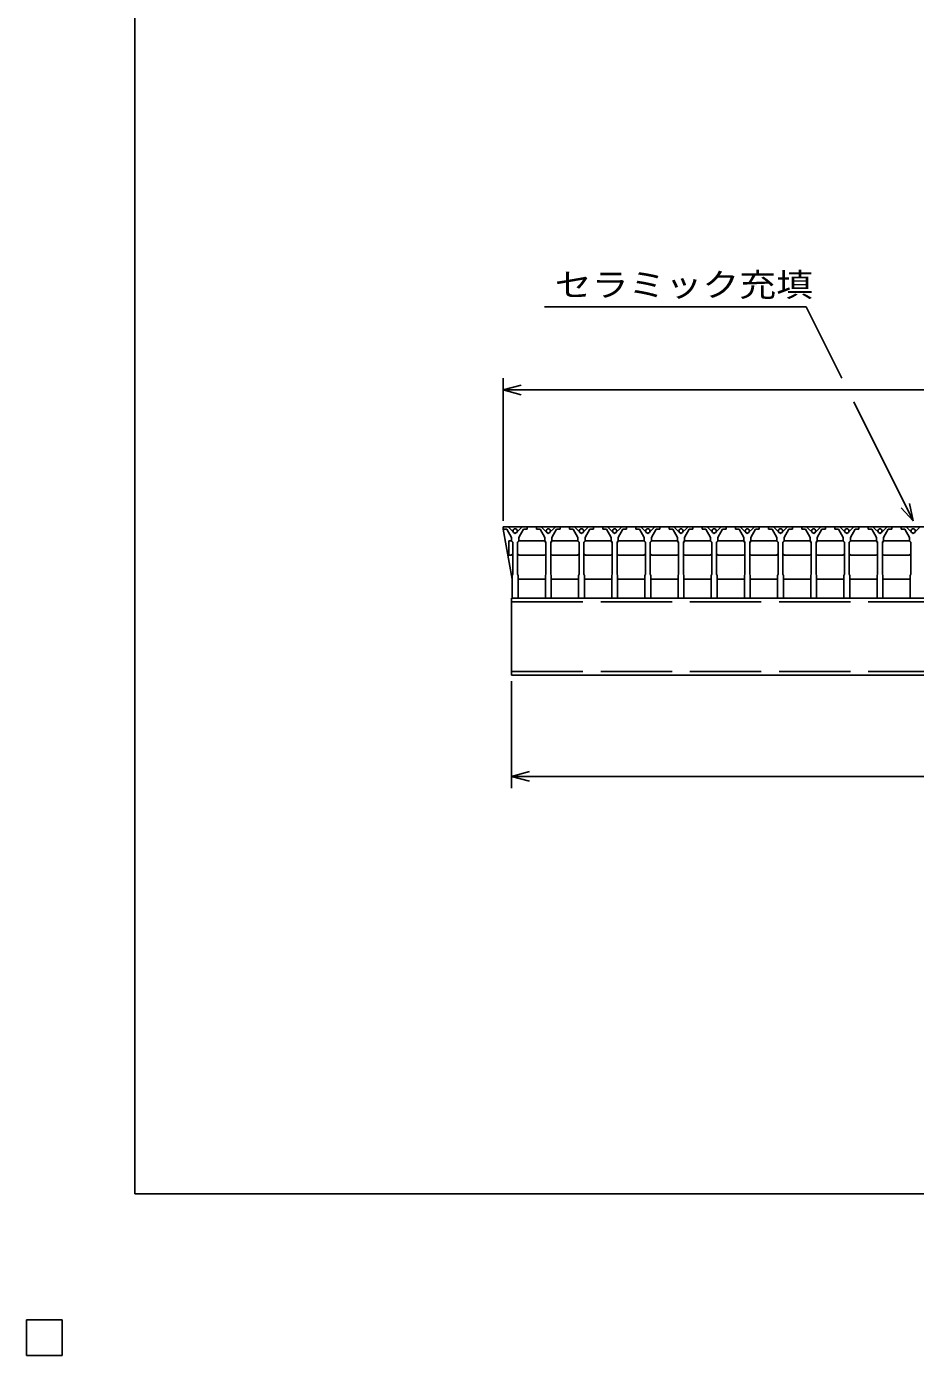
# Model space of a CAD drawing. Units: millimetres, scale not verified. Extents: x -1820 to 1731, y -1282 to 1054.
# Drawn here: x -1820 to -1072, y -1282 to -165 of the extents above; entities that cross this region are included whole.
import ezdxf
from ezdxf.enums import TextEntityAlignment as Align

# ---------------------------------------------------------------- set-up
doc = ezdxf.new("R2010")
doc.units = ezdxf.units.MM
doc.header["$LTSCALE"] = 10
doc.linetypes.add('DASHED', pattern=[7.5, 6, -1.5])
for name, color, linetype, lineweight in [('0_2', 150, 'Continuous', 25), ('16', 3, 'Continuous', 25), ('22', 2, 'Continuous', 25)]:
    doc.layers.add(name, color=color, linetype=linetype, lineweight=lineweight)
doc.styles.add('ベクトル', font='')
doc.styles.get('ベクトル').set_extended_font_data('ベクトル')

msp = doc.modelspace()

# ---------------------------------------------------------------- linework, layer by layer
at = {"layer": '0_2'}
for p, q in [((-1729, -1146.5), (-1729, 1053.5)), ((1731, -1146.5), (-1729, -1146.5)), ((-1790, -1252.5), (-1820, -1252.5)), ((-1820, -1252.5), (-1820, -1282.5)), ((-1790, -1252.5), (-1820, -1252.5)), ((-1820, -1252.5), (-1820, -1282.5)), ((-1790, -1252.5), (-1820, -1252.5)), ((-1820, -1252.5), (-1820, -1282.5)), ((-1790, -1252.5), (-1820, -1252.5)), ((-1820, -1252.5), (-1820, -1282.5)), ((-1790, -1252.5), (-1820, -1252.5)), ((-1820, -1252.5), (-1820, -1282.5)), ((-1790, -1282.5), (-1790, -1252.5)), ((-1790, -1282.5), (-1790, -1252.5)), ((-1790, -1282.5), (-1790, -1252.5)), ((-1790, -1282.5), (-1790, -1252.5)), ((-1790, -1282.5), (-1790, -1252.5)), ((-1820, -1282.5), (-1790, -1282.5)), ((-1820, -1282.5), (-1790, -1282.5)), ((-1820, -1282.5), (-1790, -1282.5)), ((-1820, -1282.5), (-1790, -1282.5)), ((-1820, -1282.5), (-1790, -1282.5))]:
    msp.add_line(p, q, dxfattribs=at)
at = {"layer": '16'}
for p, q in [((-1419, -585.5), (-1419, -587.5)), ((-1415, -585.5), (-1419, -585.5)), ((-1419, -585.5), (-423, -585.5)), ((-1419, -585.5), (-1419, -587.5)), ((-1419, -587.5), (-1416, -587.5)), ((-1419, -587.5), (-1411.5, -629.5)), ((-1416, -587.5), (-1412, -594.5)), ((-1409, -591.5), (-1415, -585.5)), ((-1403, -585.5), (-1409, -591.5)), ((-1406, -594.5), (-1402, -587.5)), ((-1399, -585.5), (-1403, -585.5)), ((-1402, -587.5), (-1399, -587.5)), ((-1399, -587.5), (-1399, -585.5)), ((-1391.1, -585.5), (-1391.1, -587.5)), ((-1387.1, -585.5), (-1391.1, -585.5)), ((-1391.1, -587.5), (-1388.1, -587.5)), ((-1388.1, -587.5), (-1384.1, -594.5)), ((-1381.1, -591.5), (-1387.1, -585.5)), ((-1375.1, -585.5), (-1381.1, -591.5)), ((-1378.1, -594.5), (-1374.1, -587.5)), ((-1371.1, -585.5), (-1375.1, -585.5)), ((-1374.1, -587.5), (-1371.1, -587.5)), ((-1371.1, -587.5), (-1371.1, -585.5)), ((-1363.2, -585.5), (-1363.2, -587.5)), ((-1359.2, -585.5), (-1363.2, -585.5)), ((-1363.2, -587.5), (-1360.2, -587.5)), ((-1360.2, -587.5), (-1356.2, -594.5)), ((-1353.2, -591.5), (-1359.2, -585.5)), ((-1347.2, -585.5), (-1353.2, -591.5)), ((-1350.2, -594.5), (-1346.2, -587.5)), ((-1343.2, -585.5), (-1347.2, -585.5)), ((-1346.2, -587.5), (-1343.2, -587.5)), ((-1343.2, -587.5), (-1343.2, -585.5)), ((-1335.3, -585.5), (-1335.3, -587.5)), ((-1331.3, -585.5), (-1335.3, -585.5)), ((-1335.3, -587.5), (-1332.3, -587.5)), ((-1332.3, -587.5), (-1328.3, -594.5)), ((-1325.3, -591.5), (-1331.3, -585.5)), ((-1319.3, -585.5), (-1325.3, -591.5)), ((-1322.3, -594.5), (-1318.3, -587.5)), ((-1315.3, -585.5), (-1319.3, -585.5)), ((-1318.3, -587.5), (-1315.3, -587.5)), ((-1315.3, -587.5), (-1315.3, -585.5)), ((-1307.4, -585.5), (-1307.4, -587.5)), ((-1303.4, -585.5), (-1307.4, -585.5)), ((-1307.4, -587.5), (-1304.4, -587.5)), ((-1304.4, -587.5), (-1300.4, -594.5)), ((-1297.4, -591.5), (-1303.4, -585.5)), ((-1291.4, -585.5), (-1297.4, -591.5)), ((-1294.4, -594.5), (-1290.4, -587.5)), ((-1287.4, -585.5), (-1291.4, -585.5)), ((-1290.4, -587.5), (-1287.4, -587.5)), ((-1287.4, -587.5), (-1287.4, -585.5)), ((-1279.5, -585.5), (-1279.5, -587.5)), ((-1275.5, -585.5), (-1279.5, -585.5)), ((-1279.5, -587.5), (-1276.5, -587.5)), ((-1276.5, -587.5), (-1272.5, -594.5)), ((-1269.5, -591.5), (-1275.5, -585.5)), ((-1263.5, -585.5), (-1269.5, -591.5)), ((-1266.5, -594.5), (-1262.5, -587.5)), ((-1259.5, -585.5), (-1263.5, -585.5)), ((-1262.5, -587.5), (-1259.5, -587.5)), ((-1259.5, -587.5), (-1259.5, -585.5)), ((-1251.6, -585.5), (-1251.6, -587.5)), ((-1247.6, -585.5), (-1251.6, -585.5)), ((-1251.6, -587.5), (-1248.6, -587.5)), ((-1248.6, -587.5), (-1244.6, -594.5)), ((-1241.6, -591.5), (-1247.6, -585.5)), ((-1235.6, -585.5), (-1241.6, -591.5)), ((-1238.6, -594.5), (-1234.6, -587.5)), ((-1231.6, -585.5), (-1235.6, -585.5)), ((-1234.6, -587.5), (-1231.6, -587.5)), ((-1231.6, -587.5), (-1231.6, -585.5)), ((-1223.7, -585.5), (-1223.7, -587.5)), ((-1219.7, -585.5), (-1223.7, -585.5)), ((-1223.7, -587.5), (-1220.7, -587.5)), ((-1220.7, -587.5), (-1216.7, -594.5)), ((-1213.7, -591.5), (-1219.7, -585.5)), ((-1207.7, -585.5), (-1213.7, -591.5)), ((-1210.7, -594.5), (-1206.7, -587.5)), ((-1203.7, -585.5), (-1207.7, -585.5)), ((-1206.7, -587.5), (-1203.7, -587.5)), ((-1203.7, -587.5), (-1203.7, -585.5)), ((-1195.8, -585.5), (-1195.8, -587.5)), ((-1191.8, -585.5), (-1195.8, -585.5)), ((-1195.8, -587.5), (-1192.8, -587.5)), ((-1192.8, -587.5), (-1188.8, -594.5)), ((-1185.8, -591.5), (-1191.8, -585.5)), ((-1179.8, -585.5), (-1185.8, -591.5)), ((-1182.8, -594.5), (-1178.8, -587.5)), ((-1175.8, -585.5), (-1179.8, -585.5)), ((-1178.8, -587.5), (-1175.8, -587.5)), ((-1175.8, -587.5), (-1175.8, -585.5)), ((-1167.9, -585.5), (-1167.9, -587.5)), ((-1163.9, -585.5), (-1167.9, -585.5)), ((-1167.9, -587.5), (-1164.9, -587.5)), ((-1164.9, -587.5), (-1160.9, -594.5)), ((-1157.9, -591.5), (-1163.9, -585.5)), ((-1151.9, -585.5), (-1157.9, -591.5)), ((-1154.9, -594.5), (-1150.9, -587.5)), ((-1147.9, -585.5), (-1151.9, -585.5)), ((-1150.9, -587.5), (-1147.9, -587.5)), ((-1147.9, -587.5), (-1147.9, -585.5)), ((-1140, -585.5), (-1140, -587.5)), ((-1136, -585.5), (-1140, -585.5)), ((-1140, -587.5), (-1137, -587.5)), ((-1137, -587.5), (-1133, -594.5)), ((-1130, -591.5), (-1136, -585.5)), ((-1124, -585.5), (-1130, -591.5)), ((-1127, -594.5), (-1123, -587.5)), ((-1120, -585.5), (-1124, -585.5)), ((-1123, -587.5), (-1120, -587.5)), ((-1120, -587.5), (-1120, -585.5)), ((-1112.1, -585.5), (-1112.1, -587.5)), ((-1108.1, -585.5), (-1112.1, -585.5)), ((-1112.1, -587.5), (-1109.1, -587.5)), ((-1109.1, -587.5), (-1105.1, -594.5)), ((-1102.1, -591.5), (-1108.1, -585.5)), ((-1096.1, -585.5), (-1102.1, -591.5)), ((-1099.1, -594.5), (-1095.1, -587.5)), ((-1092.1, -585.5), (-1096.1, -585.5)), ((-1095.1, -587.5), (-1092.1, -587.5)), ((-1092.1, -587.5), (-1092.1, -585.5)), ((-1084.2, -585.5), (-1084.2, -587.5)), ((-1080.2, -585.5), (-1084.2, -585.5)), ((-1084.2, -587.5), (-1081.2, -587.5)), ((-1081.2, -587.5), (-1077.2, -594.5)), ((-1074.2, -591.5), (-1080.2, -585.5)), ((-1068.2, -585.5), (-1074.2, -591.5)), ((-1412.25, -597.5), (-1414.25, -597.5)), ((-1414.25, -597.5), (-1414.25, -609.5)), ((-1411.25, -598.5), (-1412.25, -597.5)), ((-1412, -594.5), (-1412, -597.5)), ((-1412, -597.5), (-1411, -598.5)), ((-1411, -598.5), (-1411, -625.5)), ((-1407, -598.5), (-1406, -597.5)), ((-1407, -625.5), (-1407, -598.5)), ((-1406.75, -598.5), (-1405.75, -597.5)), ((-1406, -597.5), (-1406, -594.5)), ((-1405.75, -597.5), (-1384.35, -597.5)), ((-1384.35, -597.5), (-1383.35, -598.5)), ((-1384.1, -594.5), (-1384.1, -597.5)), ((-1384.1, -597.5), (-1383.1, -598.5)), ((-1383.1, -598.5), (-1383.1, -625.5)), ((-1379.1, -598.5), (-1378.1, -597.5)), ((-1379.1, -625.5), (-1379.1, -598.5)), ((-1378.85, -598.5), (-1377.85, -597.5)), ((-1378.1, -597.5), (-1378.1, -594.5)), ((-1377.85, -597.5), (-1356.45, -597.5)), ((-1356.45, -597.5), (-1355.45, -598.5)), ((-1356.2, -594.5), (-1356.2, -597.5)), ((-1356.2, -597.5), (-1355.2, -598.5)), ((-1355.2, -598.5), (-1355.2, -625.5)), ((-1351.2, -598.5), (-1350.2, -597.5)), ((-1351.2, -625.5), (-1351.2, -598.5)), ((-1350.95, -598.5), (-1349.95, -597.5)), ((-1350.2, -597.5), (-1350.2, -594.5)), ((-1349.95, -597.5), (-1328.55, -597.5)), ((-1328.55, -597.5), (-1327.55, -598.5)), ((-1328.3, -594.5), (-1328.3, -597.5)), ((-1328.3, -597.5), (-1327.3, -598.5)), ((-1327.3, -598.5), (-1327.3, -625.5)), ((-1323.3, -598.5), (-1322.3, -597.5)), ((-1323.3, -625.5), (-1323.3, -598.5)), ((-1323.05, -598.5), (-1322.05, -597.5)), ((-1322.3, -597.5), (-1322.3, -594.5)), ((-1322.05, -597.5), (-1300.65, -597.5)), ((-1300.65, -597.5), (-1299.65, -598.5)), ((-1300.4, -594.5), (-1300.4, -597.5)), ((-1300.4, -597.5), (-1299.4, -598.5)), ((-1299.4, -598.5), (-1299.4, -625.5)), ((-1295.4, -598.5), (-1294.4, -597.5)), ((-1295.4, -625.5), (-1295.4, -598.5)), ((-1295.15, -598.5), (-1294.15, -597.5)), ((-1294.4, -597.5), (-1294.4, -594.5)), ((-1294.15, -597.5), (-1272.75, -597.5)), ((-1272.75, -597.5), (-1271.75, -598.5)), ((-1272.5, -594.5), (-1272.5, -597.5)), ((-1272.5, -597.5), (-1271.5, -598.5)), ((-1271.5, -598.5), (-1271.5, -625.5)), ((-1267.5, -598.5), (-1266.5, -597.5)), ((-1267.5, -625.5), (-1267.5, -598.5)), ((-1267.25, -598.5), (-1266.25, -597.5)), ((-1266.5, -597.5), (-1266.5, -594.5)), ((-1266.25, -597.5), (-1244.85, -597.5)), ((-1244.85, -597.5), (-1243.85, -598.5)), ((-1244.6, -594.5), (-1244.6, -597.5)), ((-1244.6, -597.5), (-1243.6, -598.5)), ((-1243.6, -598.5), (-1243.6, -625.5)), ((-1239.6, -598.5), (-1238.6, -597.5)), ((-1239.6, -625.5), (-1239.6, -598.5)), ((-1239.35, -598.5), (-1238.35, -597.5)), ((-1238.6, -597.5), (-1238.6, -594.5)), ((-1238.35, -597.5), (-1216.95, -597.5)), ((-1216.95, -597.5), (-1215.95, -598.5)), ((-1216.7, -594.5), (-1216.7, -597.5)), ((-1216.7, -597.5), (-1215.7, -598.5)), ((-1215.7, -598.5), (-1215.7, -625.5)), ((-1211.7, -598.5), (-1210.7, -597.5)), ((-1211.7, -625.5), (-1211.7, -598.5)), ((-1211.45, -598.5), (-1210.45, -597.5)), ((-1210.7, -597.5), (-1210.7, -594.5)), ((-1210.45, -597.5), (-1189.05, -597.5)), ((-1189.05, -597.5), (-1188.05, -598.5)), ((-1188.8, -594.5), (-1188.8, -597.5)), ((-1188.8, -597.5), (-1187.8, -598.5)), ((-1187.8, -598.5), (-1187.8, -625.5)), ((-1183.8, -598.5), (-1182.8, -597.5)), ((-1183.8, -625.5), (-1183.8, -598.5)), ((-1183.55, -598.5), (-1182.55, -597.5)), ((-1182.8, -597.5), (-1182.8, -594.5)), ((-1182.55, -597.5), (-1161.15, -597.5)), ((-1161.15, -597.5), (-1160.15, -598.5)), ((-1160.9, -594.5), (-1160.9, -597.5)), ((-1160.9, -597.5), (-1159.9, -598.5)), ((-1159.9, -598.5), (-1159.9, -625.5)), ((-1155.9, -598.5), (-1154.9, -597.5)), ((-1155.9, -625.5), (-1155.9, -598.5)), ((-1155.65, -598.5), (-1154.65, -597.5)), ((-1154.9, -597.5), (-1154.9, -594.5)), ((-1154.65, -597.5), (-1133.25, -597.5)), ((-1133.25, -597.5), (-1132.25, -598.5)), ((-1133, -594.5), (-1133, -597.5)), ((-1133, -597.5), (-1132, -598.5)), ((-1132, -598.5), (-1132, -625.5)), ((-1128, -598.5), (-1127, -597.5)), ((-1128, -625.5), (-1128, -598.5)), ((-1127.75, -598.5), (-1126.75, -597.5)), ((-1127, -597.5), (-1127, -594.5)), ((-1126.75, -597.5), (-1105.35, -597.5)), ((-1105.35, -597.5), (-1104.35, -598.5)), ((-1105.1, -594.5), (-1105.1, -597.5)), ((-1105.1, -597.5), (-1104.1, -598.5)), ((-1104.1, -598.5), (-1104.1, -625.5)), ((-1100.1, -598.5), (-1099.1, -597.5)), ((-1100.1, -625.5), (-1100.1, -598.5)), ((-1099.85, -598.5), (-1098.85, -597.5)), ((-1099.1, -597.5), (-1099.1, -594.5)), ((-1098.85, -597.5), (-1077.45, -597.5)), ((-1077.45, -597.5), (-1076.45, -598.5)), ((-1077.2, -594.5), (-1077.2, -597.5)), ((-1077.2, -597.5), (-1076.2, -598.5)), ((-1076.2, -598.5), (-1076.2, -625.5)), ((-1414.25, -609.5), (-1412.25, -609.5)), ((-1412.25, -609.5), (-1411.25, -608.5)), ((-1405.75, -609.5), (-1406.75, -608.5)), ((-1384.35, -609.5), (-1405.75, -609.5)), ((-1383.35, -608.5), (-1384.35, -609.5)), ((-1377.85, -609.5), (-1378.85, -608.5)), ((-1356.45, -609.5), (-1377.85, -609.5)), ((-1355.45, -608.5), (-1356.45, -609.5)), ((-1349.95, -609.5), (-1350.95, -608.5)), ((-1328.55, -609.5), (-1349.95, -609.5)), ((-1327.55, -608.5), (-1328.55, -609.5)), ((-1322.05, -609.5), (-1323.05, -608.5)), ((-1300.65, -609.5), (-1322.05, -609.5)), ((-1299.65, -608.5), (-1300.65, -609.5)), ((-1294.15, -609.5), (-1295.15, -608.5)), ((-1272.75, -609.5), (-1294.15, -609.5)), ((-1271.75, -608.5), (-1272.75, -609.5)), ((-1266.25, -609.5), (-1267.25, -608.5)), ((-1244.85, -609.5), (-1266.25, -609.5)), ((-1243.85, -608.5), (-1244.85, -609.5)), ((-1238.35, -609.5), (-1239.35, -608.5)), ((-1216.95, -609.5), (-1238.35, -609.5)), ((-1215.95, -608.5), (-1216.95, -609.5)), ((-1210.45, -609.5), (-1211.45, -608.5)), ((-1189.05, -609.5), (-1210.45, -609.5)), ((-1188.05, -608.5), (-1189.05, -609.5)), ((-1182.55, -609.5), (-1183.55, -608.5)), ((-1161.15, -609.5), (-1182.55, -609.5)), ((-1160.15, -608.5), (-1161.15, -609.5)), ((-1154.65, -609.5), (-1155.65, -608.5)), ((-1133.25, -609.5), (-1154.65, -609.5)), ((-1132.25, -608.5), (-1133.25, -609.5)), ((-1126.75, -609.5), (-1127.75, -608.5)), ((-1105.35, -609.5), (-1126.75, -609.5)), ((-1104.35, -608.5), (-1105.35, -609.5)), ((-1098.85, -609.5), (-1099.85, -608.5)), ((-1077.45, -609.5), (-1098.85, -609.5)), ((-1076.45, -608.5), (-1077.45, -609.5)), ((-1411, -625.5), (-1411.5, -626.5)), ((-1406.5, -626.5), (-1407, -625.5)), ((-1383.1, -625.5), (-1383.6, -626.5)), ((-1378.6, -626.5), (-1379.1, -625.5)), ((-1355.2, -625.5), (-1355.7, -626.5)), ((-1350.7, -626.5), (-1351.2, -625.5)), ((-1327.3, -625.5), (-1327.8, -626.5)), ((-1322.8, -626.5), (-1323.3, -625.5)), ((-1299.4, -625.5), (-1299.9, -626.5)), ((-1294.9, -626.5), (-1295.4, -625.5)), ((-1271.5, -625.5), (-1272, -626.5)), ((-1267, -626.5), (-1267.5, -625.5)), ((-1243.6, -625.5), (-1244.1, -626.5)), ((-1239.1, -626.5), (-1239.6, -625.5)), ((-1215.7, -625.5), (-1216.2, -626.5)), ((-1211.2, -626.5), (-1211.7, -625.5)), ((-1187.8, -625.5), (-1188.3, -626.5)), ((-1183.3, -626.5), (-1183.8, -625.5)), ((-1159.9, -625.5), (-1160.4, -626.5)), ((-1155.4, -626.5), (-1155.9, -625.5)), ((-1132, -625.5), (-1132.5, -626.5)), ((-1127.5, -626.5), (-1128, -625.5)), ((-1104.1, -625.5), (-1104.6, -626.5)), ((-1099.6, -626.5), (-1100.1, -625.5)), ((-1076.2, -625.5), (-1076.7, -626.5)), ((-1411.5, -626.5), (-1411.5, -645.5)), ((-1406.5, -645.5), (-1406.5, -626.5)), ((-1406.5, -629.5), (-1383.6, -629.5)), ((-1383.6, -626.5), (-1383.6, -645.5)), ((-1378.6, -645.5), (-1378.6, -626.5)), ((-1378.6, -629.5), (-1355.7, -629.5)), ((-1355.7, -626.5), (-1355.7, -645.5)), ((-1350.7, -645.5), (-1350.7, -626.5)), ((-1350.7, -629.5), (-1327.8, -629.5)), ((-1327.8, -626.5), (-1327.8, -645.5)), ((-1322.8, -645.5), (-1322.8, -626.5)), ((-1322.8, -629.5), (-1299.9, -629.5)), ((-1299.9, -626.5), (-1299.9, -645.5)), ((-1294.9, -645.5), (-1294.9, -626.5)), ((-1294.9, -629.5), (-1272, -629.5)), ((-1272, -626.5), (-1272, -645.5)), ((-1267, -645.5), (-1267, -626.5)), ((-1267, -629.5), (-1244.1, -629.5)), ((-1244.1, -626.5), (-1244.1, -645.5)), ((-1239.1, -645.5), (-1239.1, -626.5)), ((-1239.1, -629.5), (-1216.2, -629.5)), ((-1216.2, -626.5), (-1216.2, -645.5)), ((-1211.2, -645.5), (-1211.2, -626.5)), ((-1211.2, -629.5), (-1188.3, -629.5)), ((-1188.3, -626.5), (-1188.3, -645.5)), ((-1183.3, -645.5), (-1183.3, -626.5)), ((-1183.3, -629.5), (-1160.4, -629.5)), ((-1160.4, -626.5), (-1160.4, -645.5)), ((-1155.4, -645.5), (-1155.4, -626.5)), ((-1155.4, -629.5), (-1132.5, -629.5)), ((-1132.5, -626.5), (-1132.5, -645.5)), ((-1127.5, -645.5), (-1127.5, -626.5)), ((-1127.5, -629.5), (-1104.6, -629.5)), ((-1104.6, -626.5), (-1104.6, -645.5)), ((-1099.6, -645.5), (-1099.6, -626.5)), ((-1099.6, -629.5), (-1076.7, -629.5)), ((-1076.7, -626.5), (-1076.7, -645.5)), ((-1412, -645.5), (-430, -645.5)), ((-1412, -710.5), (-1412, -645.5)), ((-1411.5, -645.5), (-1406.5, -645.5)), ((-1383.6, -645.5), (-1378.6, -645.5)), ((-1355.7, -645.5), (-1350.7, -645.5)), ((-1327.8, -645.5), (-1322.8, -645.5)), ((-1299.9, -645.5), (-1294.9, -645.5)), ((-1272, -645.5), (-1267, -645.5)), ((-1244.1, -645.5), (-1239.1, -645.5)), ((-1216.2, -645.5), (-1211.2, -645.5)), ((-1188.3, -645.5), (-1183.3, -645.5)), ((-1160.4, -645.5), (-1155.4, -645.5)), ((-1132.5, -645.5), (-1127.5, -645.5)), ((-1104.6, -645.5), (-1099.6, -645.5)), ((-1076.7, -645.5), (-1071.7, -645.5)), ((-430, -710.5), (-1412, -710.5)), ((-1820, -1252.5), (-1790, -1252.5)), ((-1820, -1282.5), (-1820, -1252.5)), ((-1820, -1252.5), (-1790, -1252.5)), ((-1820, -1282.5), (-1820, -1252.5)), ((-1820, -1252.5), (-1790, -1252.5)), ((-1820, -1282.5), (-1820, -1252.5)), ((-1820, -1252.5), (-1790, -1252.5)), ((-1820, -1282.5), (-1820, -1252.5)), ((-1820, -1252.5), (-1790, -1252.5)), ((-1820, -1282.5), (-1820, -1252.5)), ((-1790, -1282.5), (-1790, -1252.5)), ((-1790, -1282.5), (-1790, -1252.5)), ((-1790, -1282.5), (-1790, -1252.5)), ((-1790, -1282.5), (-1790, -1252.5)), ((-1790, -1282.5), (-1790, -1252.5)), ((-1820, -1282.5), (-1790, -1282.5)), ((-1820, -1282.5), (-1790, -1282.5)), ((-1820, -1282.5), (-1790, -1282.5)), ((-1820, -1282.5), (-1790, -1282.5)), ((-1820, -1282.5), (-1790, -1282.5))]:
    msp.add_line(p, q, dxfattribs=at)
at = {"layer": '16', "linetype": 'DASHED'}
for p, q in [((-1412, -648.7), (-430, -648.7)), ((-1412, -707.3), (-430, -707.3))]:
    msp.add_line(p, q, dxfattribs=at)
at = {"layer": '16'}
for centre in [(-1409, -589), (-1381.1, -589), (-1353.2, -589), (-1325.3, -589), (-1297.4, -589), (-1269.5, -589), (-1241.6, -589), (-1213.7, -589), (-1185.8, -589), (-1157.9, -589), (-1130, -589), (-1102.1, -589), (-1074.2, -589)]:
    msp.add_circle(centre, 1.8, dxfattribs=at)
at = {"layer": '22', "color": 4}
for p, q in [((-1384.2, -400.5), (-1164.2, -400.5)), ((-1134.2, -460.5), (-1164.2, -400.5)), ((-1419, -580.5), (-1419, -460.5)), ((-1419, -470.5), (-1404, -466.5)), ((-1404, -474.5), (-1419, -470.5)), ((-1419, -470.5), (-423, -470.5)), ((-1074.2, -580.5), (-1124.2, -480.5)), ((-1074.2, -580.5), (-1084.2, -569.5)), ((-1074.2, -580.5), (-1077.2, -565.9)), ((-1412, -805.5), (-1412, -715.5)), ((-1412, -795.5), (-1397, -791.5)), ((-1397, -799.5), (-1412, -795.5)), ((-1412, -795.5), (-430, -795.5)), ((-1790, -1252.5), (-1820, -1252.5)), ((-1820, -1252.5), (-1820, -1282.5)), ((-1790, -1252.5), (-1820, -1252.5)), ((-1820, -1252.5), (-1820, -1282.5)), ((-1790, -1252.5), (-1820, -1252.5)), ((-1820, -1252.5), (-1820, -1282.5)), ((-1790, -1282.5), (-1790, -1252.5)), ((-1790, -1282.5), (-1790, -1252.5)), ((-1790, -1282.5), (-1790, -1252.5)), ((-1820, -1282.5), (-1790, -1282.5)), ((-1820, -1282.5), (-1790, -1282.5)), ((-1820, -1282.5), (-1790, -1282.5))]:
    msp.add_line(p, q, dxfattribs=at)
at = {"layer": '22'}
for p, q in [((-1790, -1252.5), (-1820, -1252.5)), ((-1820, -1252.5), (-1820, -1282.5)), ((-1790, -1252.5), (-1820, -1252.5)), ((-1820, -1252.5), (-1820, -1282.5)), ((-1790, -1252.5), (-1820, -1252.5)), ((-1820, -1252.5), (-1820, -1282.5)), ((-1790, -1282.5), (-1790, -1252.5)), ((-1790, -1282.5), (-1790, -1252.5)), ((-1790, -1282.5), (-1790, -1252.5)), ((-1820, -1282.5), (-1790, -1282.5)), ((-1820, -1282.5), (-1790, -1282.5)), ((-1820, -1282.5), (-1790, -1282.5))]:
    msp.add_line(p, q, dxfattribs=at)

# ---------------------------------------------------------------- texts
at = {"layer": '22', "style": 'ベクトル', "width": 1.15}
msp.add_text('セラミック充填', height=19.79, dxfattribs=at).set_placement((-1375.7, -382), align=Align.MIDDLE_LEFT)

doc.saveas('drawing.dxf')
